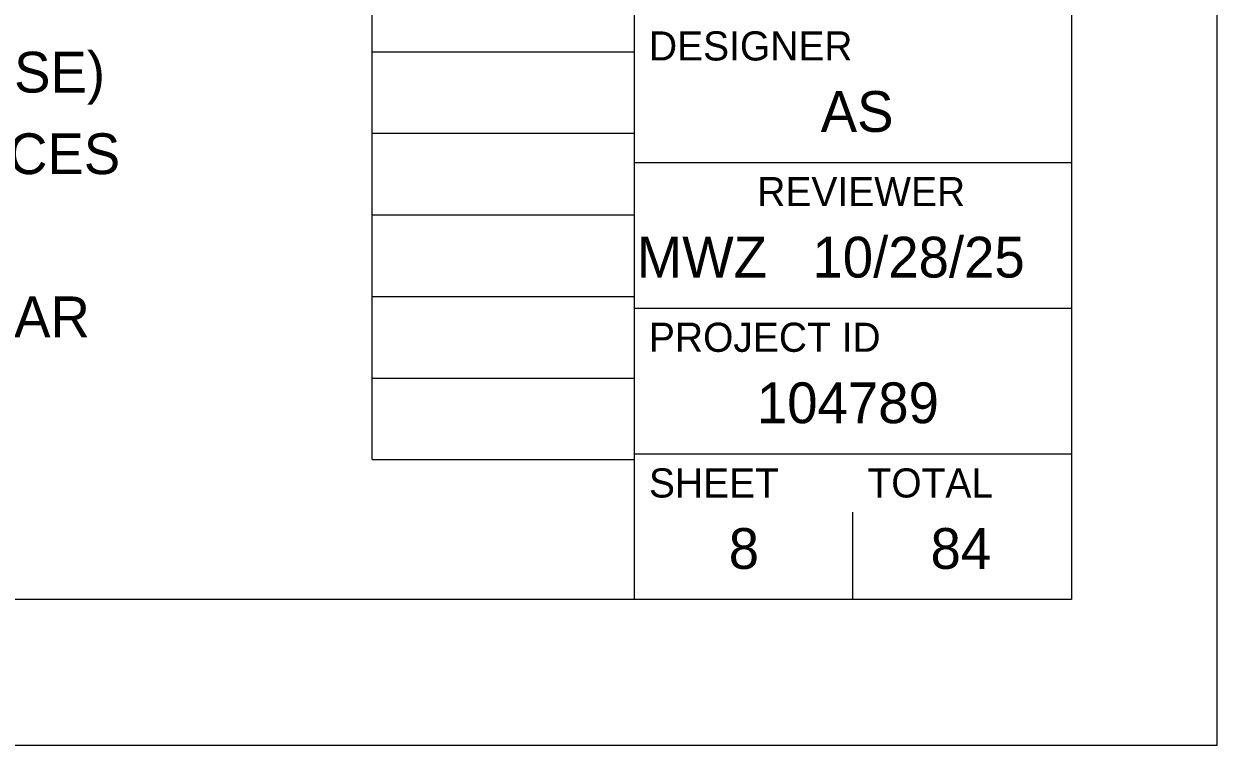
# Model space of a CAD drawing. Extents: x -8.8 to 34, y -2.7 to 22.
# Drawn here: x 29.905 to 34, y 0 to 2.476 of the extents above; entities that cross this region are included whole.
import ezdxf

# ---------------------------------------------------------------- set-up
doc = ezdxf.new("R2010")
doc.units = 0
for name, color, linetype in [('SH_Border', 7, 'Continuous'), ('SH_Cut_Line', 7, 'Continuous'), ('SH_Data', 7, 'Continuous'), ('SN_P_Truss_Overhead', 7, 'Continuous')]:
    doc.layers.add(name, color=color, linetype=linetype)

msp = doc.modelspace()

# ---------------------------------------------------------------- linework, layer by layer
at = {"layer": 'SH_Border'}
for p, q in [((32, 0.5), (32, 21.5)), ((32, 2), (33.5, 2)), ((32, 1.5), (33.5, 1.5)), ((32, 1), (33.5, 1))]:
    msp.add_line(p, q, dxfattribs=at)
msp.add_lwpolyline([(1.5, 21.5), (33.5, 21.5), (33.5, 0.5), (1.5, 0.5)], close=True, dxfattribs=at)
at = {"layer": 'SH_Cut_Line'}
msp.add_lwpolyline([(0, 0), (34, 0), (34, 22), (0, 22)], close=True, dxfattribs=at)
at = {"layer": 'SH_Data'}
for p, q in [((31.1, 0.98), (31.1, 21.14)), ((32, 0.98), (32, 21.14)), ((31.1, 2.38), (32, 2.38)), ((31.1, 2.1), (32, 2.1)), ((31.1, 1.82), (32, 1.82)), ((31.1, 1.54), (32, 1.54)), ((31.1, 1.26), (32, 1.26)), ((31.1, 0.98), (32, 0.98)), ((32.75, 0.5), (32.75, 0.8)), ((32.375, 0.675), (32.375, 0.675))]:
    msp.add_line(p, q, dxfattribs=at)

# ---------------------------------------------------------------- texts
for s, height, p in [('DESIGNER', 0.1, (32.05, 2.35)), ('AS', 0.14, (32.6395, 2.105)), ('REVIEWER', 0.1, (32.4218, 1.85)), ('MWZ', 0.14, (32.0082, 1.605)), ('10/28/25', 0.14, (32.611, 1.605)), ('PROJECT ID', 0.1, (32.05, 1.35)), ('104789', 0.14, (32.4204, 1.105)), ('SHEET', 0.1, (32.05, 0.85)), ('TOTAL', 0.1, (32.8, 0.85)), ('8', 0.14, (32.3237, 0.605)), ('84', 0.14, (33.0164, 0.605))]:
    msp.add_text(s, height=height, dxfattribs=at).set_placement(p)
at = {"layer": 'SN_P_Truss_Overhead'}
for s, p in [('ANY ADDITIONAL COSTS (ADMINISTRATIVE OR OTHERWISE)', (24.66, 2.24)), ('INCURRED BY THE CONTRACTOR TO OBTAIN THE SERVICES', (24.66, 1.96)), ('ITEM 614, LAW ENFORCEMENT OFFICER WITH PATROL CAR', (24.66, 1.4))]:
    msp.add_text(s, height=0.14, dxfattribs=at).set_placement(p)

doc.saveas('drawing.dxf')
